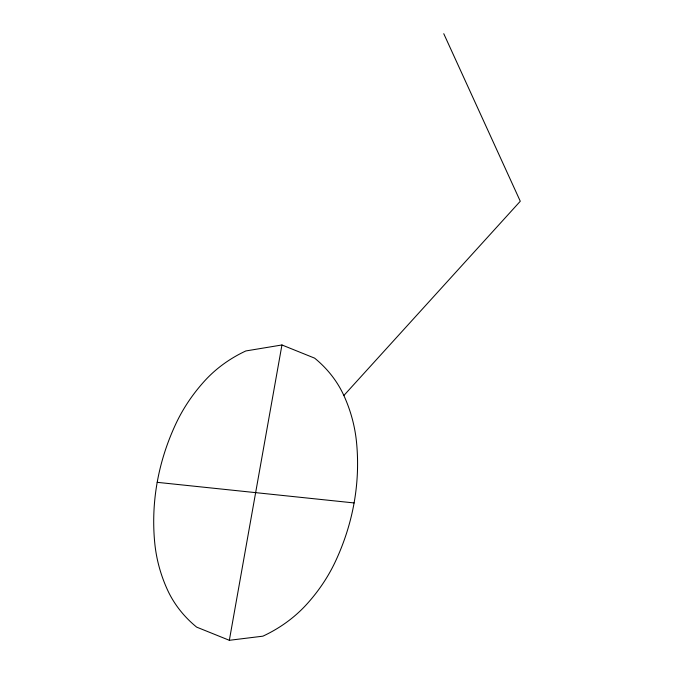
<?xml version="1.0" encoding="UTF-8"?>
<svg xmlns="http://www.w3.org/2000/svg" width="674" height="674" viewBox="0 0 674 674"><rect width="100%" height="100%" fill="white"/><g stroke="black" fill="none" stroke-linecap="round" stroke-linejoin="round"><path stroke-width="1.01" d="M229.337 640.3L281.943 344.97L314.632 358.147A126.08 108.303 -6.2 0 1 343.858 395.512A197.465 169.621 -6.2 0 1 356.58 442.801A298.321 256.246 -6.2 0 1 335.458 561.383A197.465 169.621 -6.2 0 1 306.662 604.334A133.882 114.993 -6.2 0 1 262.894 636.172L229.337 640.3L196.648 627.123A126.08 108.303 -6.2 0 1 167.43 589.767A197.465 169.621 -6.2 0 1 154.7 542.469A298.321 256.246 -6.2 0 1 175.83 423.887A197.465 169.621 -6.2 0 1 204.626 380.936A126.08 108.303 -6.2 0 1 245.85 350.952L281.943 344.97M343.858 395.512L520.286 201.248L443.762 33.7M157.194 482.331L354.094 502.939"/></g></svg>
